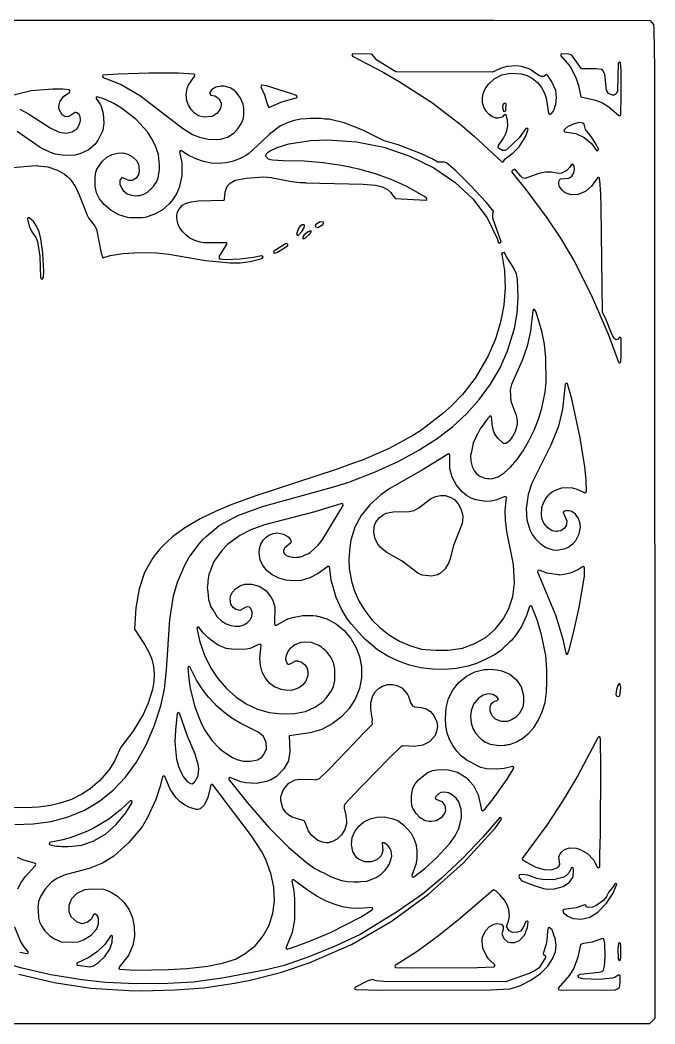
# Model space of a CAD drawing. Header units: millimetres. Extents: x 0 to 300, y 0 to 300.
# Drawn here: x 110.4 to 300.4, y 0 to 300.4 of the extents above; entities that cross this region are included whole.
import ezdxf

# ---------------------------------------------------------------- set-up
doc = ezdxf.new("R2010")
doc.units = ezdxf.units.MM
doc.layers.add('CUT', color=7, linetype='CONTINUOUS')

msp = doc.modelspace()

# ---------------------------------------------------------------- linework, layer by layer
at = {"layer": 'CUT'}
for points in [[(48.2033, 300.3595), (252.216, 300.3595), (298.8406, 300.2386), (299.0287, 300.128), (299.3948, 299.7836), (299.9513, 299.0472), (300.1151, 297.703), (300.299, 285.633), (300.4027, 1.6833), (300.3659, 1.6443), (300.3049, 1.5796), (300.1473, 1.4123), (299.7047, 0.9426), (298.7711, 0.0504), (241.6856, 0.0407), (237.033, 0.04), (204.2659, 0.0344), (175.9952, 0.0296), (1.6255, 0.0716)], [(110.3915, 273.6906), (112.9423, 272.2823), (113.8814, 271.6871), (119.4558, 268.1011), (122.1168, 266.8654), (124.1948, 266.5514), (126.0527, 266.969), (127.4963, 267.9379), (128.3538, 269.3684), (128.4599, 270.0466), (128.5442, 270.2176), (128.5481, 270.8043), (128.4546, 271.04), (128.3916, 271.517), (128.1028, 272.0962), (127.5409, 272.6146), (127.1817, 272.6477), (127.1588, 272.6702), (127.0015, 272.6642), (126.8556, 272.6776), (126.823, 272.6575), (126.7111, 272.6533), (125.8321, 272.0469), (124.9055, 271.476), (123.9673, 271.4224), (123.0638, 271.9619), (122.128, 273.592), (121.9984, 274.4778), (122.3568, 275.9404), (123.4311, 277.4472), (125.2994, 278.8315), (125.3545, 279.1958), (125.0816, 279.4435), (123.2024, 279.6772), (121.4873, 279.6947), (121.3666, 279.7073), (121.2225, 279.6975), (120.2258, 279.7077), (113.7006, 279.1945), (108.2059, 277.8119)], [(108.2223, 256.3033), (113.973, 256.7098), (115.5236, 256.806), (115.6818, 256.799), (118.7295, 256.4391), (121.6371, 255.5003), (123.7733, 254.2761), (124.5407, 253.5746), (124.6438, 253.4803), (124.8133, 253.3254), (125.2911, 252.8886), (125.8898, 252.0903), (126.2778, 251.5216), (126.4313, 251.2965), (126.5372, 251.1413), (126.8816, 250.6365), (128.1417, 248.0421), (130.4647, 241.9751), (131.0258, 241.0007), (132.2468, 239.534), (132.8402, 238.7127), (133.3425, 237.7619), (134.7213, 230.6311), (135.2136, 229.2178), (137.3543, 229.8934), (141.2138, 230.5304), (146.1768, 230.833), (151.2706, 230.7426), (154.9862, 230.3476), (165.9158, 228.4105), (168.0001, 228.213), (168.0492, 228.2046), (168.0662, 228.2067), (173.2138, 227.7188), (176.334, 227.7782), (179.2857, 228.1433), (182.8675, 229.0553), (183.1277, 229.4809), (182.718, 229.8137), (180.2621, 229.2954), (176.2685, 228.8719), (171.8287, 228.6593), (170.3345, 228.8552), (170.0618, 229.1349), (170.0701, 229.7751), (172.3387, 233.2774), (172.2788, 233.7437), (165.4482, 233.7399), (164.3043, 233.869), (162.7508, 234.3701), (161.265, 235.1191), (159.9892, 236.0924), (158.9073, 237.2361), (158.07, 238.4774), (157.6557, 239.4643), (157.4897, 239.9764), (157.2897, 241.2045), (157.354, 242.0339), (157.4194, 242.4198), (157.4316, 242.4915), (157.4424, 242.5552), (157.4567, 242.64), (157.8894, 243.6679), (159.0427, 244.9853), (159.9506, 245.4927), (161.6654, 245.9501), (163.106, 246.1848), (163.128, 246.1906), (163.7643, 246.2553), (171.4606, 246.4988), (171.6321, 246.7783), (171.7527, 248.8894), (172.4298, 250.6439), (172.9056, 251.2162), (173.1096, 251.3905), (173.1509, 251.4257), (173.2116, 251.4775), (173.2871, 251.542), (174.8402, 252.4211), (175.8491, 252.6566), (178.0996, 253.0591), (183.3174, 253.4543), (185.713, 253.2157), (186.0113, 253.1638), (191.6076, 252.0618), (194.22, 251.7608), (195.6983, 251.72), (195.8843, 251.7003), (213.1132, 251.2282), (216.8154, 250.9742), (218.8013, 250.481), (220.3916, 249.6727), (221.3302, 248.7645), (222.0178, 247.8877), (222.196, 247.6606), (222.239, 247.6058), (222.2794, 247.5542), (222.7002, 246.9778), (231.8032, 246.4606), (232.1549, 246.663), (232.1131, 247.0994), (231.2098, 247.7119), (225.9489, 250.6733), (221.4887, 252.6611), (216.7567, 254.3481), (211.8064, 255.7581), (209.9527, 256.144), (209.8117, 256.1819), (209.5793, 256.2217), (206.5629, 256.8496), (201.1324, 257.6333), (195.4891, 258.1155), (189.152, 258.2772), (185.9727, 258.448), (185.4523, 258.5043), (184.7746, 258.6985), (183.9955, 259.555), (183.9625, 259.7419), (183.9617, 259.8473), (184.3664, 260.5927), (185.1169, 261.1795), (187.3165, 262.2157), (190.8836, 263.334), (197.3902, 264.3396), (202.5514, 264.5218), (211.0885, 263.9486), (219.3111, 262.3136), (227.0803, 259.6769), (234.2614, 256.1618), (240.5527, 251.8657), (245.9299, 246.8527), (250.2172, 241.2269), (253.198, 235.0535), (253.6147, 233.6482), (253.6811, 233.6738), (253.794, 233.7051), (253.9093, 233.7252), (253.9512, 233.7283), (254.014, 233.7672), (254.1188, 233.8187), (254.2281, 233.8598), (254.3409, 233.89), (254.3823, 233.8969), (254.1953, 234.6327), (251.9238, 241.1174), (251.8562, 242.1351), (252.0696, 243.1482), (249.9136, 245.875), (245.2581, 250.863), (240.8565, 255.2346), (238.0142, 257.6457), (237.4122, 257.8714), (235.411, 257.8599), (233.7747, 258.8426), (230.2058, 260.4614), (223.5215, 263.051), (219.3928, 264.2362), (212.9863, 267.4524), (207.399, 269.6152), (202.9609, 270.6664), (201.6636, 270.7004), (200.4514, 270.8735), (197.3753, 270.9049), (196.0343, 270.7661), (194.3969, 270.6975), (192.4894, 270.3415), (190.6134, 269.7349), (188.4057, 268.6752), (185.0407, 266.1852), (182.6721, 263.9118), (178.8473, 260.4503), (178.1655, 259.9543), (176.5318, 259.0182), (174.2874, 258.1477), (172.0848, 257.6312), (169.8427, 257.4506), (167.5737, 257.5776), (165.3103, 258.04), (163.066, 258.8181), (160.7717, 259.9465), (158.7028, 261.2555), (158.3353, 261.247), (158.1371, 260.8986), (158.7974, 257.6296), (158.8516, 253.7676), (158.0083, 250.2118), (157.9173, 249.988), (157.8986, 249.9421), (157.8752, 249.8847), (157.8253, 249.762), (157.2153, 248.4033), (156.2723, 246.9059), (156.1927, 246.7937), (155.0489, 245.3875), (152.9279, 243.5075), (150.5047, 242.1648), (147.8929, 241.3307), (146.8901, 241.2275), (146.3963, 241.1794), (143.4986, 241.2232), (142.5493, 241.3122), (140.0275, 242.0736), (137.6601, 243.3955), (135.5448, 245.2338), (134.2299, 246.9124), (133.3419, 248.7203), (132.883, 250.6345), (132.8548, 253.4552), (133.0567, 254.8694), (133.1632, 255.1939), (133.3837, 255.7764), (135.08, 258.1877), (136.4231, 259.3449), (137.9763, 260.153), (139.5565, 260.5875), (141.1817, 260.6208), (142.7173, 260.2471), (144.1041, 259.4808), (145.3243, 258.2425), (145.8809, 257.1524), (146.0879, 255.4017), (146.0719, 255.2718), (146.0687, 255.2463), (146.0653, 255.2184), (146.0602, 255.1775), (145.8271, 254.1097), (145.3674, 253.3749), (145.1906, 253.1052), (143.9521, 252.347), (143.9355, 252.3453), (143.9317, 252.345), (143.9105, 252.3428), (143.8808, 252.3398), (142.9937, 252.345), (141.1692, 253.1966), (140.836, 253.1843), (140.3069, 252.4505), (140.2344, 251.2396), (140.8178, 250.1341), (140.8453, 250.047), (140.8851, 250.0067), (141.2406, 249.333), (142.4873, 248.3794), (143.822, 247.9419), (145.0408, 247.8024), (145.6121, 247.8566), (145.7854, 247.8524), (145.8759, 247.8817), (146.2679, 247.9189), (147.4369, 248.2698), (148.6098, 248.9077), (149.4506, 249.7365), (149.8118, 250.0306), (149.9769, 250.2554), (150.5032, 250.7742), (151.3208, 252.0996), (151.7394, 253.1556), (152.1478, 255.6647), (152.1756, 257.0985), (151.8135, 260.024), (150.9631, 262.7229), (149.8655, 264.8595), (148.5155, 266.8953), (145.0582, 270.6798), (142.9307, 272.3413), (142.5948, 272.6248), (142.427, 272.7346), (140.8263, 273.9847), (138.4513, 275.3695), (135.9883, 276.5551), (133.4799, 277.4041), (133.2028, 277.2189), (133.17, 276.8871), (134.4656, 275.05), (134.5816, 274.8261), (134.5828, 274.8238), (134.6274, 274.7376), (134.7141, 274.5703), (135.3246, 272.432), (135.4499, 269.5616), (135.1734, 267.2922), (133.7364, 264.3427), (132.8389, 263.1569), (130.762, 261.4001), (128.2746, 260.3081), (126.7816, 259.9898), (123.7349, 259.8088), (120.9361, 260.2337), (119.5212, 260.6921), (116.49, 262.2662), (109.5378, 267.0112)], [(108.885, 59.7265), (114.3353, 59.8446), (119.7201, 60.5642), (124.8646, 61.9447), (129.6763, 63.9558), (134.1594, 66.6291), (138.3215, 69.9708), (142.0185, 73.8826), (145.3015, 78.3594), (148.1849, 83.4877), (150.5804, 89.0871), (152.5513, 95.2403), (153.6024, 100.17), (154.2341, 105.9476), (155.2325, 121.0437), (156.3892, 128.0707), (157.5766, 132.2366), (159.7257, 137.2309), (161.0787, 139.6284), (164.0995, 143.7425), (164.7563, 144.4723), (164.7723, 144.49), (164.891, 144.6219), (165.1511, 144.9109), (166.0731, 145.8953), (169.9754, 149.1322), (175.5465, 152.1806), (182.9983, 154.8584), (204.587, 160.7848), (208.7873, 162.1448), (216.4438, 165.0688), (223.7445, 168.3868), (229.5967, 171.5535), (234.9642, 174.9899), (239.7892, 178.6973), (244.1296, 182.674), (247.9557, 186.9192), (251.2421, 191.4682), (254.0636, 196.323), (256.3201, 201.41), (258.3887, 208.0956), (259.1454, 212.6642), (259.4454, 217.3596), (259.2957, 222.6064), (258.9702, 224.4192), (258.1951, 226.0865), (255.8986, 229.7743), (255.4017, 230.849), (255.3616, 230.8266), (255.2544, 230.7801), (255.1431, 230.7441), (255.0288, 230.7192), (254.9127, 230.7055), (254.91, 230.7055), (254.8448, 230.6677), (254.7378, 230.619), (254.6266, 230.581), (254.515, 230.5547), (254.6028, 230.251), (255.3662, 225.4465), (255.3831, 225.2993), (255.3841, 225.2905), (255.3841, 225.2902), (255.393, 225.2122), (255.5698, 220.2234), (255.1783, 215.104), (254.31, 210.5063), (254.2403, 210.233), (254.1845, 210.0139), (254.0708, 209.5675), (253.9932, 209.2631), (252.7038, 205.0341), (252.4907, 204.495), (250.5382, 199.9152), (246.9588, 193.7219), (246.9496, 193.7093), (246.9478, 193.7068), (246.9177, 193.6655), (246.8971, 193.637), (243.2081, 188.7981), (242.8213, 188.3777), (239.5452, 184.964), (236.8769, 182.5376), (231.5741, 178.4336), (230.3458, 177.5876), (230.3211, 177.5706), (230.273, 177.5375), (230.2326, 177.5097), (227.9407, 176.0332), (220.9257, 172.2233), (213.0613, 168.8145), (209.6315, 167.5542), (205.3454, 166.0082), (180.6973, 157.9635), (173.2778, 155.219), (169.0817, 153.4079), (164.3637, 151.1093), (159.7801, 148.4847), (156.0217, 145.7472), (152.9113, 142.8464), (152.0856, 141.8289), (151.2658, 140.9016), (150.7974, 140.2415), (150.0411, 139.3096), (147.6738, 135.0767), (146.0865, 130.2466), (145.0978, 124.5228), (144.6371, 118.0901), (147.8101, 113.4678), (148.9889, 111.2623), (149.8124, 109.1172), (150.3204, 106.9957), (150.5392, 104.8146), (150.4155, 102.4738), (150.0167, 100.0641), (148.7779, 95.955), (147.2157, 92.5531), (144.1878, 87.5572), (140.5808, 82.856), (138.6968, 78.6291), (136.959, 75.9427), (134.2446, 72.7777), (131.36, 70.3211), (128.8917, 68.7191), (126.0305, 67.2857), (125.5487, 67.1151), (122.0698, 65.9759), (119.5328, 65.3534), (115.9801, 64.8688), (112.1835, 64.6575), (108.1436, 64.75)], [(110.0619, 14.8942), (120.6591, 12.3898), (131.5877, 10.764), (142.9561, 10.0069), (146.8795, 9.9462), (156.7058, 10.1881), (165.4052, 10.8531), (174.6008, 12.2098), (179.2642, 13.1485), (188.3544, 15.4442), (196.9303, 18.2842), (209.5592, 23.8157), (221.5135, 30.7011), (232.6825, 38.8294), (243.0993, 48.1863), (252.5848, 58.6355), (254.5215, 61.3262), (254.2919, 61.7374), (253.86, 61.6565), (248.919, 55.8599), (242.7805, 49.5098), (236.4125, 43.5362), (230.8283, 38.8946), (223.035, 33.4875), (212.1608, 26.8231), (204.7338, 23.2755), (196.8591, 20.1253), (189.4135, 17.5524), (184.5776, 16.3351), (171.4772, 13.7937), (162.335, 12.522), (154.6049, 12.097), (145.1504, 12.0667), (135.9744, 12.4305), (128.8775, 13.1855), (119.6494, 14.7633), (110.5455, 16.8502), (101.8825, 19.4849)], [(109.7476, 40.4498), (110.7293, 42.3147), (111.9261, 44.05), (114.9477, 47.3529), (115.1586, 47.6914), (115.0942, 47.9852), (111.2128, 49.127), (109.6679, 49.7786)], [(110.3313, 21.4655), (112.5042, 21.0629), (112.8534, 21.26), (112.8631, 21.6276), (111.6225, 23.0857), (110.5349, 24.8382), (108.8234, 28.9575)]]:
    msp.add_lwpolyline(points, dxfattribs=at)
for points in [[(253.4892, 262.2974), (253.569, 262.8601), (255.0424, 264.9876), (255.9882, 266.8598), (256.4201, 268.6846), (256.3086, 270.3783), (255.8549, 271.8636), (255.6038, 272.0878), (255.2411, 272.0093), (254.7295, 271.3527), (254.2836, 271.2128), (253.5023, 271.0331), (252.8009, 271.0569), (251.6422, 271.5018), (250.7765, 272.1099), (249.8606, 273.1148), (249.1952, 274.3017), (248.8304, 275.6604), (248.8183, 276.2253), (248.8313, 276.7569), (248.8354, 276.9235), (248.8381, 277.0326), (248.843, 277.23), (249.0439, 278.3424), (249.6114, 279.7432), (250.1932, 280.6218), (250.5786, 281.1419), (252.2889, 282.759), (254.6163, 283.9627), (257.327, 284.4826), (260.3337, 284.3184), (262.1572, 283.7394), (263.7944, 282.8438), (265.2471, 281.6688), (266.4518, 280.1869), (267.408, 278.4896), (268.0023, 276.652), (268.0023, 276.591), (268.1053, 275.8188), (268.4195, 272.9932), (268.6576, 272.3333), (268.7729, 272.3226), (268.8794, 272.085), (269.3632, 272.2665), (269.9681, 273.0527), (270.3612, 273.839), (270.4776, 274.4212), (270.7063, 275.0612), (270.9677, 277.2679), (270.7853, 279.2516), (269.4891, 282.1311), (268.2993, 283.8845), (267.8545, 284.0494), (267.1851, 283.4785), (266.4895, 283.437), (265.6542, 283.822), (263.0146, 285.6983), (260.4932, 286.455), (258.9357, 286.6624), (256.1163, 286.428), (254.2359, 285.9131), (251.7833, 284.8186), (222.9204, 284.9108), (217.1406, 288.3914), (215.7363, 290.1433), (209.8892, 290.234), (209.6663, 289.8993), (209.8574, 289.5456), (219.0425, 284.7635), (223.8891, 282.0073), (233.0551, 276.0852), (233.4974, 275.7688), (242.0732, 269.2481), (246.2829, 265.6437), (254.6012, 257.9091), (254.9627, 257.995), (255.5965, 258.8246), (258.0219, 260.6453), (259.8098, 262.4093), (261.7804, 265.5844), (262.4274, 267.7162), (262.1509, 268.008), (261.7636, 267.9006), (259.7474, 265.1056), (256.0263, 261.5407), (255.4775, 261.3229), (254.8381, 261.3548), (253.6387, 261.9891)], [(285.9266, 279.3752), (285.3713, 284.1712), (284.8428, 285.3149), (284.3749, 285.5689), (282.7987, 285.7847), (278.3884, 285.8016), (275.4581, 289.9143), (274.5731, 290.205), (272.4728, 290.2318), (272.2614, 290.0171), (272.2834, 289.6812), (274.9899, 286.4625), (276.7784, 283.1884), (277.5534, 280.7736), (278.2201, 277.37), (282.6185, 276.4347), (284.6866, 275.575), (286.621, 274.4185), (289.5609, 271.7896), (290.0566, 271.8034), (290.2031, 272.1616), (290.3226, 277.5937), (290.2924, 285.1404), (290.0834, 287.711), (289.6564, 287.8029), (289.4138, 287.4796), (289.1919, 279.1627), (288.7684, 278.2505), (288.1896, 277.9375), (287.7344, 277.9283), (286.5467, 278.4346)], [(174.944, 278.9256), (174.1315, 279.5925), (173.2525, 280.1019), (171.5069, 280.5841), (170.5713, 280.6099), (168.9775, 280.2645), (167.736, 279.4781), (167.2382, 278.7027), (167.2363, 278.2629), (167.4962, 277.9426), (168.7119, 277.6605), (169.5308, 277.2246), (170.0033, 276.7485), (170.4164, 275.8991), (170.442, 275.8464), (170.4607, 275.808), (170.609, 275.5031), (170.6103, 275.4236), (170.6048, 275.3588), (170.5884, 275.1638), (170.5558, 274.7751), (170.5271, 274.4327), (170.3089, 273.7433), (169.2982, 272.3706), (167.9495, 271.5477), (165.4894, 271.3004), (163.7858, 271.703), (162.6098, 272.5432), (161.6074, 273.6064), (160.8096, 274.884), (160.3434, 276.1771), (160.1618, 278.0529), (160.4351, 279.8562), (160.7655, 280.7821), (162.7515, 283.658), (162.7151, 283.9874), (162.4429, 284.1761), (157.7698, 284.4858), (148.9775, 284.5162), (139.6705, 284.2142), (135.2321, 283.8348), (135.0518, 283.4757), (135.25, 283.1651), (140.666, 281.0382), (146.4476, 277.7084), (159.073, 268.0213), (162.0308, 266.168), (164.1416, 265.2946), (166.6668, 264.7069), (169.1418, 264.6135), (170.3718, 264.7381), (172.5334, 265.3541), (174.451, 266.5993), (175.3162, 267.4873), (175.3473, 267.5336), (175.5351, 267.7169), (176.145, 268.7237), (176.679, 269.5203), (177.1429, 270.6917), (177.434, 271.8511), (177.4333, 274.0547), (177.1838, 275.199), (176.2908, 277.1857)], [(193.0537, 277.0488), (193.3159, 277.2985), (193.1491, 277.7571), (191.4912, 278.3854), (184.1891, 280.6873), (182.6937, 280.9215), (182.443, 280.4277), (183.5861, 277.9841), (184.4591, 274.9716), (184.64, 274.6629), (184.656, 274.5999), (184.7106, 274.5423), (184.8922, 274.2325), (188.7939, 275.8532)], [(254.8456, 273.7244), (255.0843, 273.081), (255.4748, 272.9762), (255.7484, 273.2739), (255.839, 275.2022), (255.5174, 275.5364), (255.0622, 275.2856), (254.8238, 274.583)], [(279.2559, 265.2567), (281.4257, 263.4346), (282.8732, 261.3556), (283.1902, 261.2638), (283.4641, 261.4479), (283.4847, 261.8113), (282.5699, 263.6776), (281.3671, 265.5267), (279.6764, 267.5929), (279.1915, 269.2028), (278.8634, 269.5564), (277.7007, 269.6954), (275.9296, 269.2649), (274.9415, 268.7216), (274.7928, 268.6771), (274.6866, 268.5815), (273.9516, 268.1773), (273.1537, 267.431), (273.3706, 266.9203), (276.6969, 266.384)], [(284.2742, 244.3803), (284.1833, 248.4037), (283.8686, 252.3182), (283.8572, 252.706), (283.8354, 252.731), (283.8089, 253.0609), (283.5371, 253.2642), (283.1806, 253.1506), (281.4563, 250.645), (279.6426, 249.0916), (277.3811, 248.1982), (275.294, 248.0529), (273.5817, 248.6376), (273.0123, 249.1096), (272.8713, 249.2452), (272.8101, 249.304), (272.7324, 249.3787), (272.623, 249.4839), (271.8633, 250.6185), (271.6848, 251.3926), (271.6633, 251.7521), (271.8345, 252.5524), (272.1407, 252.856), (274.6707, 253.1027), (275.5521, 253.6924), (276.1445, 254.6932), (276.3794, 255.6555), (276.2147, 256.6428), (275.8201, 257.2901), (275.3957, 257.1839), (274.8851, 256.2048), (274.0153, 255.3309), (272.4025, 254.5299), (271.5582, 254.486), (269.4335, 254.9069), (268.4099, 254.8733), (268.3689, 254.8759), (268.3345, 254.8709), (267.6151, 254.8473), (265.6572, 254.4594), (261.5524, 253.0058), (260.8235, 253.1979), (260.2477, 253.6273), (258.6226, 255.662), (258.2523, 255.6647), (257.6012, 255.14), (257.5685, 254.8497), (257.8335, 254.4209), (261.7292, 249.6802), (268.0257, 241.234), (272.1083, 235.1252), (274.9703, 230.4111), (276.1273, 228.3808), (281.3497, 218.188), (286.5526, 206.1789), (289.4961, 198.0217), (289.7485, 197.8047), (290.0441, 197.8411), (290.2411, 198.1507), (290.3223, 200.1666), (290.285, 205.2135), (289.7917, 205.4619), (289.3252, 204.8994), (288.8493, 204.7386), (288.2377, 205.0778), (287.4918, 206.3591), (285.8579, 210.6841), (284.6692, 212.9384)], [(112.7471, 241.1436), (112.6279, 240.8378), (113.1432, 238.7288), (113.9374, 237.0131), (115.1024, 235.332), (115.2085, 235.1601), (115.669, 234.1375), (116.3365, 229.614), (116.5846, 223.381), (116.7209, 222.9748), (117.076, 222.8613), (117.4548, 223.3662), (117.5194, 225.1553), (117.2178, 230.5525), (116.9992, 232.2984), (116.978, 232.5544), (116.9488, 232.701), (116.6752, 234.8866), (116.1616, 236.9582), (115.3901, 238.7028), (114.4663, 240.1241), (113.0576, 241.2501)], [(194.7622, 237.1216), (195.4658, 238.2332), (195.5746, 238.7582), (195.436, 239.0564), (194.8017, 239.1119), (194.1937, 238.6223), (193.6767, 237.8183), (193.1775, 236.336), (193.3592, 236.0185), (193.724, 235.9913)], [(195.4217, 236.1576), (195.0285, 235.5225), (195.0285, 235.0386), (195.2705, 234.9479), (195.8148, 235.2201), (197.2665, 236.5205), (197.5991, 237.1858), (197.3874, 237.2765), (196.6314, 237.0346)], [(198.8693, 238.456), (199.5044, 238.2745), (201.0467, 239.1818), (201.2886, 239.6052), (201.1677, 239.9076), (200.2604, 239.9983), (199.0205, 239.333), (198.7785, 238.8794)], [(190.0503, 233.5178), (186.3489, 231.21), (186.2852, 230.8474), (186.5517, 230.5934), (187.4796, 230.9101), (189.8865, 232.3976), (190.551, 232.9506), (190.5757, 233.3507)], [(263.1302, 207.2811), (262.1528, 202.8238), (260.7242, 198.4806), (257.5292, 191.3692), (257.1162, 189.7048), (257.2628, 186.3827), (258.761, 182.3771), (259.053, 181.1553), (259.1423, 180.3339), (259.1477, 180.2845), (259.1486, 180.2765), (259.1486, 180.2764), (259.1642, 179.3428), (258.6004, 177.1761), (257.8253, 175.7258), (256.8573, 174.4844), (255.9027, 173.6992), (255.0599, 173.6866), (253.4832, 175.1383), (253.4739, 175.1509), (252.5402, 176.5152), (252.5086, 176.5847), (252.4805, 176.6465), (252.4661, 176.678), (252.2271, 177.2028), (251.8301, 178.68), (251.5379, 181.6516), (251.0511, 181.9179), (250.257, 181.098), (248.1419, 178.0895), (247.4336, 176.6507), (246.8849, 175.7271), (246.49, 174.7338), (246.0565, 173.853), (245.8279, 172.7656), (245.5651, 171.7605), (245.5015, 171.2126), (245.2608, 170.0673), (245.3204, 168.3541), (245.703, 166.7958), (246.4072, 165.3881), (247.0133, 164.6645), (247.772, 164.035), (249.4824, 163.2994), (250.3115, 163.2386), (250.508, 163.1832), (250.8465, 163.1994), (251.4693, 163.1538), (253.5216, 163.7294), (255.3208, 164.8582), (257.1909, 166.5842), (259.054, 168.8022), (260.9379, 171.5058), (262.6688, 174.4603), (264.2342, 177.649), (265.5306, 180.9617), (266.5551, 184.2725), (267.5506, 189.0609), (267.8525, 192.0086), (267.7617, 199.3484), (267.3392, 203.4454), (266.5897, 207.3126), (264.9087, 212.9301), (264.3609, 213.8191), (264.0302, 213.7587), (263.8733, 213.502)], [(273.8592, 149.1959), (273.8505, 149.1508), (273.3219, 148.3985), (272.2091, 147.5969), (271.2669, 147.419), (271.0219, 147.3727), (270.9575, 147.3606), (270.8057, 147.3319), (269.6133, 147.5982), (268.3102, 148.4316), (267.1134, 149.8556), (266.6883, 150.9175), (266.4615, 152.2675), (266.5945, 154.5746), (267.0234, 155.9777), (267.7241, 157.2303), (268.6628, 158.3624), (268.7842, 158.4618), (268.8814, 158.5414), (268.9196, 158.5726), (268.9449, 158.5933), (269.7936, 159.2769), (271.13, 159.961), (272.5892, 160.3955), (274.1974, 160.5507), (275.7714, 160.4528), (277.0571, 160.0542), (279.0665, 159.084), (279.4037, 158.8876), (279.5573, 158.937), (279.7711, 158.9742), (279.9262, 159.2722), (279.7994, 162.8267), (279.4072, 166.6926), (278.0783, 175.4226), (275.5417, 187.0497), (274.2902, 191.5319), (273.9732, 191.7826), (273.5434, 191.4767), (272.778, 183.9999), (271.503, 178.8604), (269.2186, 173.2212), (263.5651, 161.7919), (262.4628, 158.426), (261.8337, 154.2765), (262.0466, 150.8563), (262.9543, 147.8994), (263.6915, 146.4875), (264.5858, 145.2432), (264.9918, 144.8658), (265.0694, 144.7623), (266.1996, 143.6919), (266.4014, 143.5556), (266.6562, 143.3187), (267.766, 142.6114), (269.8539, 141.8611), (270.9969, 141.774), (273.2002, 142.1257), (274.3756, 142.6124), (275.9675, 143.8076), (276.7092, 144.6764), (277.7, 146.645), (278.0992, 148.6304), (278.0187, 149.6052), (277.4976, 151.2508), (276.6483, 152.573), (275.5549, 153.3582), (275.164, 153.4112), (274.761, 153.5584), (274.0571, 153.5685), (274.0436, 153.5631), (273.8083, 153.595), (273.1369, 153.3743), (272.943, 153.0573), (274.0495, 150.544), (273.9274, 149.5513), (273.9031, 149.4248), (273.8797, 149.303)], [(239.7501, 163.5731), (239.0622, 166.2059), (239.055, 170.2789), (238.6716, 170.5927), (231.0682, 165.8792), (221.1146, 160.2214), (218.4035, 158.3525), (217.4247, 157.4552), (215.0936, 155.3415), (214.6975, 154.8007), (212.5433, 152.135), (210.6382, 148.626), (209.4451, 144.7671), (209.0863, 142.6677), (208.8176, 139.006), (208.9098, 136.3303), (209.5944, 132.521), (210.4311, 129.798), (211.8073, 126.6225), (213.6072, 123.6753), (215.7348, 120.9443), (218.1944, 118.5102), (220.994, 116.3497), (223.9966, 114.5814), (227.2113, 113.1728), (230.522, 112.1973), (231.7494, 112.0104), (234.9448, 111.8315), (238.5283, 111.8913), (242.8143, 112.4529), (246.5609, 113.8394), (249.8542, 115.7559), (252.6676, 118.2099), (254.9719, 121.083), (256.7081, 124.3454), (257.876, 127.939), (258.416, 131.8669), (258.0876, 137.4733), (256.1228, 147.327), (255.6671, 150.6961), (255.5756, 153.5888), (255.9827, 157.5872), (255.5663, 157.7877), (252.7951, 156.7162), (251.3387, 156.3835), (249.8227, 156.2907), (246.8317, 156.7838), (245.4096, 157.3405), (244.0636, 158.1564), (242.8019, 159.1461), (240.9919, 161.1973)], [(222.0662, 153.2306), (226.8475, 153.3523), (228.3654, 153.6323), (229.7544, 154.4201), (233.2372, 157.1191), (234.7908, 157.818), (236.2847, 158.155), (237.5741, 158.105), (237.6774, 158.0907), (237.6829, 158.0899), (237.7064, 158.0867), (237.9356, 158.0548), (239.1711, 157.6619), (240.4042, 156.895), (241.5182, 155.6545), (242.3362, 154.1682), (242.832, 152.5041), (242.9126, 151.734), (242.919, 151.6038), (242.92, 151.5829), (242.9209, 151.5641), (242.9228, 151.5273), (242.7084, 149.7823), (240.1437, 143.2067), (239.1637, 139.2713), (238.6997, 138.0404), (237.6094, 136.1622), (236.2782, 134.9089), (236.0941, 134.7974), (236.0061, 134.7441), (235.9198, 134.6917), (235.8328, 134.6391), (235.339, 134.373), (233.4952, 134.0038), (230.7093, 134.3152), (229.4656, 134.9038), (224.7625, 138.4514), (220.2218, 141.0552), (218.2702, 142.5792), (217.4011, 143.7652), (216.6264, 145.4524), (216.2906, 147.3945), (216.5345, 149.2744), (216.9028, 150.1795), (217.9722, 151.5848), (219.0669, 152.3117), (219.3759, 152.4858), (219.4247, 152.5133), (219.5786, 152.6), (219.933, 152.7998)], [(220.1143, 46.6345), (220.2502, 46.8689), (220.9754, 47.949), (221.6418, 50.2174), (221.4594, 51.7693), (221.0668, 52.6612), (220.4471, 53.4562), (219.3815, 54.2513), (218.8213, 54.1718), (219.0008, 51.8843), (218.693, 50.7956), (218.4034, 50.2632), (217.2102, 49.1621), (215.5118, 48.482), (213.5542, 48.4829), (211.7233, 49.2964), (211.0052, 49.9589), (209.9694, 51.5733), (209.5773, 53.713), (209.854, 55.7791), (210.5974, 57.6431), (211.7824, 59.2356), (213.3326, 60.507), (215.1589, 61.4049), (217.1984, 61.8995), (219.3913, 61.9609), (221.6762, 61.4985), (223.4235, 60.8675), (225.2721, 59.4772), (227.424, 57.0832), (228.1856, 55.6952), (228.8233, 53.9354), (229.1737, 51.9521), (229.1999, 51.6936), (229.158, 49.4023), (228.8838, 47.7346), (227.6124, 44.3863), (227.7435, 44.0104), (228.171, 43.961), (231.5405, 46.5755), (235.0425, 49.7146), (238.9503, 53.8912), (240.5972, 56.2544), (241.7283, 58.4815), (242.0832, 60.0278), (242.095, 60.0686), (242.097, 60.0881), (242.4809, 61.7607), (242.3945, 64.3532), (242.1503, 65.0824), (242.1264, 65.3107), (242.0105, 65.5), (241.7008, 66.4248), (240.8809, 67.5269), (239.7844, 68.5053), (238.5927, 69.1447), (237.3785, 69.4025), (236.3156, 69.2611), (235.6148, 68.9146), (234.6004, 67.7317), (234.8177, 67.3161), (236.6313, 66.5352), (237.5731, 65.364), (237.6855, 63.7661), (237.4212, 62.936), (236.4798, 61.6605), (236.4653, 61.6462), (234.9864, 60.7982), (233.4809, 60.5609), (233.4081, 60.564), (233.1416, 60.5753), (232.9854, 60.5819), (232.7998, 60.5897), (231.7236, 60.7981), (231.4792, 60.8734), (230.1667, 61.7301), (228.9185, 62.9806), (228.025, 64.424), (228.001, 64.4857), (227.6995, 65.3686), (227.5101, 66.6777), (227.5142, 68.3277), (227.9994, 70.602), (228.6542, 71.8626), (229.6098, 73.0699), (232.2244, 75.1389), (233.8382, 75.8271), (234.5813, 75.9874), (235.1588, 76.0566), (238.2813, 76.1427), (241.3556, 75.3705), (243.9517, 73.7142), (243.9603, 73.7052), (243.976, 73.6889), (244.1937, 73.4628), (244.8269, 72.8049), (246.143, 71.3446), (247.5374, 68.5253), (248.4143, 64.5728), (248.4357, 64.2076), (248.5055, 64.1617), (248.5211, 64.0916), (248.9512, 63.7997), (249.6479, 64.4124), (251.9604, 67.3564), (256.1906, 73.2792), (258.1836, 76.5378), (258.099, 76.8652), (257.7903, 77.0034), (255.3163, 76.4263), (252.9874, 76.2404), (250.0276, 76.3611), (248.2992, 76.7286), (244.2429, 78.8032), (242.561, 80.1227), (241.0927, 81.6271), (239.8962, 83.3213), (238.9491, 85.1626), (238.2605, 87.1086), (237.8584, 89.2533), (237.7028, 91.4857), (237.9441, 94.5819), (238.6755, 97.3688), (239.9291, 99.8564), (240.7934, 101.0353), (241.7559, 102.1834), (243.9996, 104.0345), (246.5475, 105.3322), (249.2814, 106.0522), (250.1864, 106.0939), (251.0647, 106.1156), (253.1356, 105.9555), (254.6072, 105.6819), (256.9606, 104.6275), (258.9409, 103.0137), (260.3398, 100.8879), (261.0452, 98.2581), (261.1032, 96.3769), (260.855, 94.7487), (259.7582, 92.7701), (258.7278, 91.74), (257.5088, 90.9765), (256.2754, 90.5443), (255.6464, 90.4977), (255.387, 90.5056), (255.3658, 90.5063), (255.3601, 90.5065), (254.6337, 90.5287), (253.8514, 90.667), (252.661, 91.2551), (251.6835, 92.2038), (251.0988, 93.558), (251.0989, 94.9091), (251.32, 95.5353), (251.6021, 95.9688), (251.9768, 96.3178), (252.1766, 96.456), (253.2233, 96.7415), (253.5477, 97.1911), (253.0871, 97.8692), (252.6334, 98.1609), (252.2799, 98.4156), (252.2294, 98.4205), (251.9179, 98.6207), (250.5393, 98.7968), (249.0462, 98.3538), (247.5285, 97.3525), (246.0987, 95.6521), (245.3826, 93.6753), (245.2593, 92.0065), (245.4029, 90.0978), (245.9299, 88.4095), (246.8087, 86.9047), (248.0812, 85.5088), (248.3566, 85.3022), (248.4799, 85.1804), (248.6429, 85.0875), (249.528, 84.4238), (251.0627, 83.7214), (253.7463, 83.3131), (255.335, 83.4749), (255.7334, 83.4665), (256.4281, 83.5861), (256.904, 83.6346), (257.0832, 83.699), (257.2033, 83.7196), (257.4369, 83.826), (258.9901, 84.3841), (260.866, 85.4959), (262.6512, 87.0033), (264.2329, 88.8533), (265.5897, 91.0284), (266.6778, 93.4105), (267.5606, 96.1546), (267.9748, 99.3673), (267.9955, 100.5154), (268.0908, 101.2042), (268.0709, 104.703), (268.0949, 106.0415), (267.7947, 110.2554), (266.4677, 116.4398), (265.1387, 120.9084), (263.5645, 124.8775), (263.2257, 125.0888), (262.8786, 124.8913), (261.9622, 122.1759), (260.4511, 118.9422), (258.4385, 115.9039), (258.2168, 115.6372), (258.1604, 115.5693), (258.1453, 115.5511), (257.9145, 115.2732), (257.5717, 114.8666), (256.8346, 114.1699), (255.9744, 113.3567), (255.5357, 112.942), (254.2713, 111.7467), (252.5763, 110.6009), (249.8467, 109.1288), (246.9927, 107.8846), (244.476, 107.0658), (240.9876, 106.3671), (237.4558, 106.0601), (233.8816, 106.1221), (230.3831, 106.5807), (226.9853, 107.3926), (223.6687, 108.5466), (220.4423, 110.066), (217.363, 111.9442), (213.3669, 115.3654), (209.4768, 119.7093), (208.3944, 121.134), (206.643, 124.0934), (205.0514, 127.6426), (203.6107, 132.54), (203.5649, 132.7364), (203.5501, 132.8003), (203.5332, 132.8729), (203.5168, 132.9432), (203.0109, 136.881), (202.5183, 136.876), (199.6099, 134.7865), (197.1487, 133.4977), (194.5387, 132.7387), (192.1538, 132.5527), (189.9374, 132.7967), (187.8421, 133.4028), (185.9038, 134.3982), (184.2424, 135.6927), (183.1672, 137.0397), (183.0584, 137.2042), (183.0327, 137.2431), (182.9677, 137.3413), (182.9652, 137.3451), (182.2319, 138.8918), (181.9359, 140.8399), (182.0915, 142.2686), (182.4982, 143.5805), (183.1569, 144.71), (184.0362, 145.6518), (185.0731, 146.3434), (186.2403, 146.7903), (187.4792, 146.9415), (189.276, 146.6027), (190.6405, 145.7571), (191.2855, 145.041), (191.5476, 144.3324), (191.4264, 143.9603), (189.641, 142.4292), (189.2555, 141.8044), (189.2315, 141.2653), (189.4465, 140.7954), (190.0798, 140.2207), (190.9364, 139.8253), (191.9885, 139.6301), (192.1948, 139.6298), (192.4463, 139.5646), (193.144, 139.6284), (193.3483, 139.6281), (193.6317, 139.6729), (193.988, 139.7055), (194.0995, 139.7469), (194.7108, 139.8437), (195.9334, 140.4295), (196.3568, 140.587), (196.6954, 140.7946), (197.207, 141.0397), (199.6327, 143.2261), (200.8549, 144.7823), (207.1259, 155.1374), (207.0272, 155.6143), (206.6739, 155.6899), (198.5912, 153.2734), (183.5791, 149.3472), (179.5155, 147.8433), (176.1622, 146.1378), (172.4755, 143.4151), (170.8891, 141.7985), (168.434, 138.3386), (167.4217, 135.7699), (167.397, 135.7203), (167.3901, 135.6895), (166.9029, 134.4532), (166.6604, 132.4598), (166.5679, 132.0499), (166.577, 131.7733), (166.4486, 130.7182), (166.6891, 128.3658), (166.6913, 128.2971), (166.699, 128.2682), (166.8323, 126.9643), (167.5582, 124.8138), (168.2878, 123.6379), (168.3124, 123.5855), (168.3929, 123.4685), (169.3452, 121.9337), (170.7828, 120.5698), (172.0789, 119.7654), (173.4993, 119.2276), (174.8402, 119.0016), (176.1534, 119.0605), (177.3572, 119.4031), (178.4244, 120.0332), (179.283, 120.9719), (179.7463, 121.8824), (179.8617, 122.8149), (179.9064, 122.958), (179.8885, 123.0312), (179.9071, 123.1815), (179.504, 124.3058), (179.0795, 124.7116), (178.5395, 124.8619), (177.9826, 124.7436), (176.1909, 123.7597), (174.9828, 123.9974), (174.2034, 124.6527), (173.5405, 125.6474), (173.4066, 126.2608), (173.3784, 126.3903), (173.3597, 126.4757), (173.2884, 126.8024), (173.4172, 127.9842), (173.9871, 129.1569), (174.8739, 130.2298), (176.385, 131.2325), (177.7231, 131.5491), (179.7185, 131.6095), (182.0195, 131.0464), (183.974, 129.7453), (185.487, 127.7786), (186.1543, 126.4792), (186.6499, 124.691), (186.5944, 120.124), (186.5689, 119.9244), (186.5915, 119.8844), (186.5894, 119.7048), (186.7903, 119.3637), (187.1531, 119.3557), (190.4016, 121.1367), (190.4551, 121.1624), (190.4853, 121.1769), (190.5003, 121.1841), (190.5192, 121.1932), (191.9906, 121.6553), (195.0208, 122.2313), (198.1117, 122.2347), (199.0336, 122.1036), (199.1254, 122.0849), (199.3587, 122.0372), (199.4848, 122.0115), (199.9613, 121.9141), (202.2203, 121.185), (202.4662, 121.0827), (202.5227, 121.0592), (202.5244, 121.0585), (202.6625, 121.001), (205.0969, 119.6267), (207.3733, 117.7464), (209.3676, 115.3788), (210.883, 112.7702), (211.9756, 109.9201), (212.5657, 106.8639), (212.5954, 103.797), (212.5809, 103.6588), (212.5761, 103.6138), (212.5742, 103.5952), (212.5727, 103.5811), (211.9839, 100.3434), (210.7297, 97.2228), (210.7283, 97.2198), (208.9241, 94.4063), (206.5797, 91.882), (203.8508, 89.8214), (200.709, 88.1625), (197.2837, 87.0723), (190.9725, 86.1914), (191.1857, 81.5764), (190.7894, 78.8311), (190.7893, 78.8309), (190.789, 78.8303), (190.7866, 78.8257), (190.7558, 78.7657), (189.3957, 76.3316), (187.158, 74.0886), (185.4653, 73.0372), (184.1679, 72.5386), (181.1359, 72.006), (178.0218, 72.1573), (176.49, 72.4616), (173.228, 73.7752), (172.8691, 73.5898), (172.8884, 73.1537), (178.4672, 66.21), (184.8138, 58.9269), (190.824, 52.7969), (196.1405, 48.291), (198.6626, 46.5594), (199.9951, 45.8725), (200.3487, 45.6439), (201.0999, 45.303), (203.4757, 44.0783), (206.6134, 42.9703), (208.4106, 42.6353), (210.3283, 42.5472), (210.7134, 42.5709), (211.7512, 42.548), (212.4391, 42.6773), (214.2336, 42.7879), (217.0225, 43.8641), (218.457, 44.8024), (219.6281, 45.9422), (220.0508, 46.572)], [(270.711, 122.1533), (272.8917, 115.1875), (273.7109, 110.9295), (273.893, 110.6893), (274.2286, 110.6627), (274.7851, 111.9773), (276.0833, 116.9885), (277.7451, 124.6319), (279.2832, 134.0369), (279.3472, 136.5781), (278.8681, 136.8459), (277.3708, 135.8643), (275.0379, 134.9249), (273.2857, 134.4921), (271.7255, 134.3369), (271.6947, 134.3392), (268.1394, 134.8535), (265.7351, 135.8192), (265.3596, 135.6879), (265.2945, 135.2955)], [(203.4205, 109.7951), (202.2371, 111.3107), (201.8965, 111.6098), (201.2482, 112.2329), (201.0706, 112.3351), (200.58, 112.7658), (199.5931, 113.382), (197.6413, 114.0996), (195.5219, 114.2794), (194.4717, 114.13), (192.6268, 113.4795), (191.1194, 112.2202), (190.5305, 111.4722), (189.9158, 109.9206), (189.8675, 109.1023), (190.3287, 107.8521), (190.6475, 107.6305), (191.09, 107.6502), (192.9038, 108.6258), (193.4842, 108.6234), (193.5843, 108.6134), (193.6336, 108.6085), (193.6776, 108.6042), (193.7421, 108.5978), (194.5376, 108.3203), (195.5398, 107.6047), (196.1642, 106.8193), (196.2529, 106.601), (196.2622, 106.5654), (196.2903, 106.4578), (196.3491, 106.2325), (196.4953, 105.6723), (196.5604, 104.3024), (195.9187, 102.5688), (195.0117, 101.4481), (194.8178, 101.2442), (194.1205, 100.7348), (193.8821, 100.6187), (193.5848, 100.474), (193.5503, 100.4572), (193.3172, 100.3438), (191.979, 99.8887), (190.4833, 99.7989), (188.5394, 100.0409), (186.849, 100.7326), (186.7893, 100.7707), (186.7568, 100.7915), (186.7245, 100.8121), (186.2798, 101.0961), (185.1544, 101.9055), (183.8771, 103.4295), (182.9191, 105.2219), (182.3325, 107.2589), (182.1486, 109.4788), (182.5895, 113.2302), (182.4491, 113.5665), (182.0921, 113.6399), (179.2418, 112.3385), (178.1693, 112.1116), (174.6341, 112.0466), (172.0723, 112.3282), (169.5067, 113.4568), (167.5859, 114.8189), (167.099, 115.2309), (166.9772, 115.334), (166.5682, 115.6802), (166.3171, 115.8926), (166.0116, 116.1916), (166.0116, 116.1917), (166.0108, 116.1925), (165.9866, 116.2185), (165.2636, 116.9963), (163.9567, 118.7407), (163.5628, 118.776), (163.34, 118.4113), (164.27, 114.3203), (165.6382, 110.3943), (167.462, 106.6856), (169.6294, 103.3506), (172.1539, 100.4105), (174.979, 97.8914), (178.101, 95.8249), (181.4599, 94.2385), (184.9528, 93.2326), (188.7661, 92.7797), (192.5428, 92.8712), (195.8646, 93.5336), (198.6587, 94.7563), (201.0446, 96.4331), (202.0199, 97.4411), (203.6254, 99.7113), (204.1836, 100.9544), (204.6487, 102.7921), (204.5897, 106.2234), (204.1782, 108.1497)], [(173.8181, 91.5381), (171.2928, 93.3921), (169.1421, 95.3141), (168.9169, 95.5432), (168.9072, 95.5531), (168.9067, 95.5537), (168.6004, 95.8653), (166.8207, 97.7729), (164.9374, 100.266), (163.2655, 102.9136), (161.2256, 106.8727), (160.8348, 106.9277), (160.5961, 106.6134), (160.9113, 103.3416), (161.3669, 100.3976), (162.7158, 94.9117), (164.5898, 90.0454), (165.6738, 87.941), (167.8424, 84.8213), (170.1452, 82.4261), (171.4041, 81.4048), (173.9652, 79.7342), (175.2838, 79.1503), (177.1517, 78.6217), (179.4228, 78.5968), (181.4636, 79.0069), (182.7241, 79.8166), (183.4146, 80.6007), (184.1481, 82.3448), (184.0847, 84.2046), (183.2246, 86.0285), (181.8933, 87.2606), (176.5268, 89.8965)], [(189.2397, 70.21), (190.8797, 72.0503), (192.7549, 73.0805), (194.0971, 73.2728), (198.316, 73.1234), (198.4355, 73.1439), (198.9456, 73.1003), (199.2967, 73.292), (199.9517, 73.4047), (202.8377, 76.1187), (208.2443, 81.7065), (213.3124, 87.0969), (215.8949, 89.7558), (215.8292, 90.4105), (215.8656, 91.034), (215.5879, 92.8157), (215.427, 94.4189), (215.3872, 96.0597), (215.8445, 97.9492), (216.7005, 99.41), (216.7838, 99.5269), (217.9003, 100.5162), (218.8329, 101.0902), (220.3482, 101.5474), (221.8798, 101.5716), (223.2848, 101.2337), (224.47, 100.6567), (224.6575, 100.5424), (224.7382, 100.4715), (226.2128, 98.8857), (226.3852, 98.6248), (226.6948, 97.9899), (227.2388, 96.1671), (227.8235, 95.1851), (228.483, 94.8605), (230.4041, 94.7079), (231.9185, 94.3025), (233.2076, 93.4855), (234.2358, 92.2759), (235.1151, 90.4025), (235.3684, 89.0554), (235.0873, 87.4854), (234.6181, 86.3605), (233.1602, 84.5993), (233.0083, 84.4919), (232.9813, 84.4728), (232.9769, 84.4697), (232.9758, 84.4689), (230.9613, 83.3881), (228.3808, 83.0146), (225.1754, 83.2644), (224.8495, 83.1498), (224.6162, 83.1602), (223.9734, 82.5322), (223.6424, 82.2677), (221.778, 80.3878), (219.8501, 78.5046), (217.7585, 76.3348), (212.6614, 71.1952), (210.6457, 68.956), (207.609, 65.8057), (207.6278, 65.6035), (207.4579, 65.4148), (207.4221, 64.5544), (207.9163, 62.5068), (207.9275, 62.386), (207.9343, 62.3138), (207.9364, 62.2906), (208.0844, 60.7028), (208.0906, 60.5939), (208.0902, 60.5741), (208.0894, 60.5388), (208.0883, 60.4914), (208.0748, 59.8908), (207.6401, 58.1691), (206.6339, 56.5535), (205.4512, 55.4343), (204.0974, 54.6926), (203.6492, 54.5368), (203.4419, 54.4646), (203.4389, 54.4636), (203.4287, 54.4601), (202.6747, 54.2522), (202.4639, 54.2401), (202.3412, 54.2331), (202.3057, 54.231), (201.9941, 54.2131), (200.9323, 54.362), (199.5039, 54.8974), (197.6963, 56.3734), (196.7676, 57.7153), (195.8799, 60.0977), (195.415, 60.8091), (194.9462, 60.9551), (194.9046, 60.9833), (194.799, 61.001), (191.8119, 61.9313), (190.8716, 62.487), (190.3274, 62.8663), (189.9257, 63.2667), (189.0832, 64.5588), (188.4387, 66.8772), (188.4766, 68.0737)], [(288.9298, 100.1294), (288.7483, 98.587), (288.9298, 98.1939), (289.3531, 98.0124), (289.8975, 98.2241), (290.1697, 100.704), (290.0185, 101.6415), (289.6858, 101.8531), (289.2927, 101.2785)], [(163.7064, 77.6616), (162.781, 80.7151), (160.5093, 86.1088), (158.1602, 93.0387), (157.7536, 93.1685), (157.4788, 92.885), (156.8922, 88.0615), (156.8793, 85.9991), (156.7715, 84.568), (156.8636, 83.4914), (156.8619, 83.2229), (157.2486, 79.2579), (157.8525, 77.0205), (158.5759, 75.4121), (158.5857, 75.3829), (158.5949, 75.3698), (159.1438, 74.1491), (160.5721, 72.4579), (161.3903, 71.9593), (161.9352, 71.8681), (162.6032, 72.4069), (162.6284, 72.4154), (162.6429, 72.439), (162.8659, 72.6189), (163.7345, 74.27), (163.9113, 76.3712)], [(284.244, 77.3593), (284.1581, 84.6212), (284.1534, 85.2368), (284.1274, 85.3278), (284.1112, 85.5138), (284.0598, 85.565), (283.9395, 85.9864), (283.403, 85.8418), (277.1993, 74.1125), (272.7742, 66.6565), (268.0491, 59.5393), (260.7108, 49.5671), (260.8156, 49.2167), (261.9613, 48.3909), (264.7397, 46.9718), (267.2258, 46.2101), (269.4211, 46.1461), (271.0681, 46.7366), (271.7825, 47.3455), (271.9015, 47.7904), (271.6416, 49.9274), (272.0644, 50.958), (272.3965, 51.3791), (273.3901, 52.1781), (274.8035, 52.6684), (276.8181, 52.6172), (278.0232, 52.2589), (280.186, 50.9851), (282.0067, 49.1532), (283.2532, 46.8591), (283.5604, 46.731), (283.8759, 46.9183), (283.9186, 50.7548), (284.0928, 56.8585)], [(144.6388, 26.323), (144.1516, 23.6208), (142.9964, 20.6978), (140.0477, 16.9771), (139.998, 16.6511), (140.2158, 16.4035), (144.9246, 16.1458), (154.7038, 16.2665), (160.3454, 16.5981), (166.6192, 17.3216), (171.3397, 18.2598), (174.8807, 19.4498), (177.8278, 21.0532), (180.8414, 23.5236), (183.1791, 26.3377), (184.9566, 29.6036), (186.0509, 33.1279), (186.5272, 36.897), (186.3206, 40.9493), (185.4708, 45.0896), (185.1041, 46.0767), (185.0808, 46.1658), (184.9893, 46.386), (183.9256, 49.2496), (182.6536, 51.6761), (179.6412, 56.284), (168.1425, 71.594), (167.7938, 71.7187), (167.4981, 71.4956), (167.4586, 71.3203), (167.4331, 71.2992), (167.3966, 71.0454), (166.6521, 67.7435), (165.5092, 65.4818), (164.3697, 64.379), (163.6693, 64.146), (163.0791, 64.2082), (160.9461, 64.8773), (159.6176, 65.5836), (158.332, 66.4903), (157.5145, 67.2848), (157.4989, 67.302), (157.485, 67.3174), (157.3831, 67.4302), (157.0659, 67.7817), (155.3004, 70.2499), (153.786, 74.0116), (153.3717, 74.2321), (153.0625, 73.9702), (152.2525, 70.8447), (151.0092, 67.2071), (148.5556, 61.7844), (147.0259, 59.2202), (146.8977, 59.0235), (146.8925, 59.0156), (146.841, 58.9365), (146.5047, 58.4204), (142.9133, 54.189), (138.5186, 50.2492), (135.0511, 48.1017), (131.0791, 46.525), (123.9563, 44.6145), (121.4409, 43.5601), (119.8146, 42.4028), (117.7898, 40.2607), (116.4725, 37.9912), (115.9418, 36.5158), (115.793, 34.8536), (115.8314, 34.0557), (115.8275, 34.0217), (115.8365, 33.9488), (115.9399, 31.8001), (116.2725, 30.5355), (116.8606, 29.3352), (117.7293, 27.9629), (119.3259, 26.3666), (120.7446, 25.4597), (122.7215, 24.6059), (126.1249, 24.4623), (127.9055, 24.6116), (129.3837, 25.1731), (131.7397, 26.6105), (133.3767, 28.5031), (133.9117, 29.9738), (133.8563, 31.2935), (133.8612, 31.7076), (133.8373, 31.7459), (133.8297, 31.9266), (133.4841, 32.516), (132.7876, 32.996), (132.3975, 32.762), (131.7697, 31.4373), (131.6498, 31.3048), (131.6068, 31.2572), (131.5741, 31.2211), (131.5335, 31.1762), (130.6179, 30.4567), (130.3931, 30.3236), (129.0396, 29.9507), (129.0183, 29.9486), (129.0088, 29.9476), (129.0042, 29.9471), (128.9851, 29.9452), (127.4665, 30.4324), (125.7386, 32.0357), (125.0858, 33.5237), (125.117, 35.5805), (125.9636, 37.5242), (127.5254, 39.1488), (129.8162, 40.2364), (132.0392, 40.4906), (135.4046, 40.3348), (137.3312, 39.6812), (139.6333, 38.2681), (141.5404, 36.3924), (143.0279, 34.1847), (144.0592, 31.7544), (144.6073, 29.1126)], [(123.2431, 55.1044), (119.2316, 54.3449), (119.1019, 53.8027), (119.7756, 53.4905), (121.2814, 53.2508), (122.2623, 53.2275), (122.8955, 53.1291), (124.7534, 53.1027), (126.0036, 53.2553), (128.8422, 53.5276), (132.2958, 54.724), (135.9496, 56.833), (139.2184, 59.6475), (142.0907, 63.2138), (143.4125, 65.2882), (143.9532, 66.2838), (143.9462, 66.6153), (143.6867, 66.8217), (143.3621, 66.7537), (140.3374, 63.9827), (136.9718, 61.3142), (132.0877, 58.3841), (129.9282, 57.3812), (125.4571, 55.7197)], [(259.7109, 44.2821), (259.9016, 43.6811), (260.5593, 42.8815), (264.3058, 41.4116), (267.0322, 40.5815), (268.261, 40.3673), (270.3098, 40.3962), (272.9412, 41.157), (274.829, 42.4758), (275.9051, 44.0334), (276.0808, 46.138), (275.9137, 46.7452), (275.4482, 46.8188), (274.6922, 45.2968), (273.9019, 44.4358), (272.8053, 43.7974), (270.0156, 43.13), (266.6797, 43.2523), (265.0414, 43.587), (262.3378, 44.5559), (260.6165, 44.7565), (259.8635, 44.6275)], [(192.3016, 39.8956), (192.547, 37.5013), (192.5146, 31.2075), (191.8393, 27.4176), (189.9777, 22.6928), (190.368, 22.3571), (191.6378, 22.7589), (196.32, 24.4507), (203.3534, 27.3791), (212.276, 31.9911), (215.8389, 34.1948), (215.9702, 34.6961), (215.636, 34.9091), (211.9612, 34.568), (209.4543, 34.6872), (206.9041, 35.0923), (204.3759, 35.8256), (201.8178, 36.8631), (199.2625, 38.2034), (196.7123, 39.8439), (192.5984, 42.9584), (192.587, 42.9621), (192.3976, 43.1229), (192.0153, 43.1694), (192.0063, 43.1544), (191.9624, 43.169), (191.7216, 42.7813)], [(279.943, 35.093), (279.7322, 35.5839), (279.4161, 35.7071), (276.83, 34.7493), (273.1351, 34.2276), (273.1014, 34.1251), (272.841, 34.081), (272.9923, 33.3854), (274.3229, 32.2362), (275.4116, 31.7523), (275.4839, 31.7523), (276.0339, 31.5564), (278.336, 31.3562), (280.8844, 31.9564), (283.305, 33.4739), (285.9198, 36.1743), (287.9527, 39.1604), (288.9875, 41.851), (288.7061, 42.0798), (288.358, 41.9779), (287.7729, 40.9499), (286.6012, 39.5362), (285.9355, 38.1186), (285.1393, 37.0438), (282.743, 35.3193), (281.6007, 34.9604), (280.4552, 34.8988)], [(254.9928, 28.2969), (254.5773, 27.0118), (255.1546, 25.5482), (256.2531, 24.6085), (257.2044, 24.3415), (258.3436, 24.3738), (259.9202, 24.9863), (261.3398, 26.553), (262.2875, 28.8465), (262.47, 30.5244), (262.1987, 30.7773), (261.8113, 30.6616), (260.8687, 28.6285), (260.1735, 27.8153), (259.2726, 27.52), (257.8216, 27.4294), (256.8087, 27.8304), (255.9391, 29.1594), (256.581, 30.8203), (256.8448, 32.1368), (256.6714, 34.2558), (256.2097, 35.6859), (255.3638, 37.0537), (254.122, 38.5311), (252.8557, 39.7654), (252.0856, 40.1542), (242.2553, 31.626), (235.6838, 26.4169), (229.2244, 21.7468), (222.6532, 17.5506), (222.6126, 17.1513), (222.9076, 16.9314), (227.4762, 16.781), (247.2789, 16.9018), (252.2474, 17.1555), (252.5069, 17.4156), (252.4579, 17.7453), (250.9834, 19.1247), (250.6504, 19.4765), (249.9712, 20.3635), (248.893, 22.6806), (248.6699, 24.7718), (248.6838, 25.0831), (248.6888, 25.1949), (248.6897, 25.2149), (248.6899, 25.2199), (248.8316, 26.1196), (249.7574, 27.9872), (250.9132, 29.2001), (252.2496, 29.887), (253.0505, 30.0565), (254.446, 29.8582), (254.9916, 29.2252)], [(267.0462, 20.7544), (267.697, 20.3702), (267.6914, 19.876), (265.7368, 16.7939), (264.5637, 15.9929), (262.7281, 15.106), (255.6469, 12.6463), (219.2821, 12.7318), (217.0055, 12.8828), (215.8677, 13.2704), (214.3093, 12.7766), (210.6008, 10.9346), (210.5276, 10.5447), (210.8714, 10.2884), (218.3508, 10.1277), (251.1204, 10.1881), (257.0943, 10.5529), (260.1628, 11.527), (263.3099, 13.1302), (266.1238, 15.1386), (268.3098, 17.3237), (269.7449, 19.4998), (270.6032, 21.5609), (270.8461, 23.5975), (270.559, 25.6466), (270.1171, 26.5745), (270.1495, 26.6717), (269.6052, 28.1535), (268.7886, 28.8491), (268.4862, 28.7584), (268.2443, 27.7906), (268.0626, 25.156), (267.8785, 23.8941), (266.9141, 21.0882)], [(137.9944, 24.522), (138.1076, 26.2807), (137.817, 26.4395), (137.5091, 26.3178), (135.8383, 23.8328), (133.5761, 21.6605), (130.9802, 19.8612), (127.4603, 18.192), (127.3902, 17.8368), (127.6787, 17.567), (131.3443, 17.1438), (132.3846, 17.405), (133.8625, 18.3632), (135.823, 20.2308), (137.2831, 22.4286)], [(285.4839, 20.3316), (285.4523, 24.1333), (285.1407, 25.4968), (284.7386, 25.5886), (281.6471, 24.4458), (279.0171, 24.1338), (278.1082, 23.8378), (277.3342, 20.0406), (276.1511, 16.7044), (274.846, 14.6203), (271.4937, 10.7487), (271.5824, 10.3501), (271.9909, 10.2176), (285.023, 10.0974), (288.5631, 10.248), (289.5894, 10.7534), (289.8574, 11.2795), (290.0197, 13.0283), (290.0126, 14.3946), (289.742, 14.6919), (289.4115, 14.6412), (288.4413, 13.8697), (287.6921, 13.6786), (283.6828, 13.3675), (278.82, 13.4877), (277.7114, 13.8108), (277.4207, 14.1756), (277.4269, 14.6471), (278.1094, 14.9655), (283.6438, 15.5056), (284.5846, 15.7404), (285.0383, 16.0911), (285.362, 17.3315)], [(289.3229, 22.4378), (289.4136, 19.5044), (289.6556, 18.9902), (289.9882, 19.081), (290.1697, 19.837), (290.1697, 23.5265), (290.079, 24.1314), (289.7765, 24.4035), (289.4741, 24.1314)]]:
    msp.add_lwpolyline(points, close=True, dxfattribs=at)

doc.saveas('drawing.dxf')
